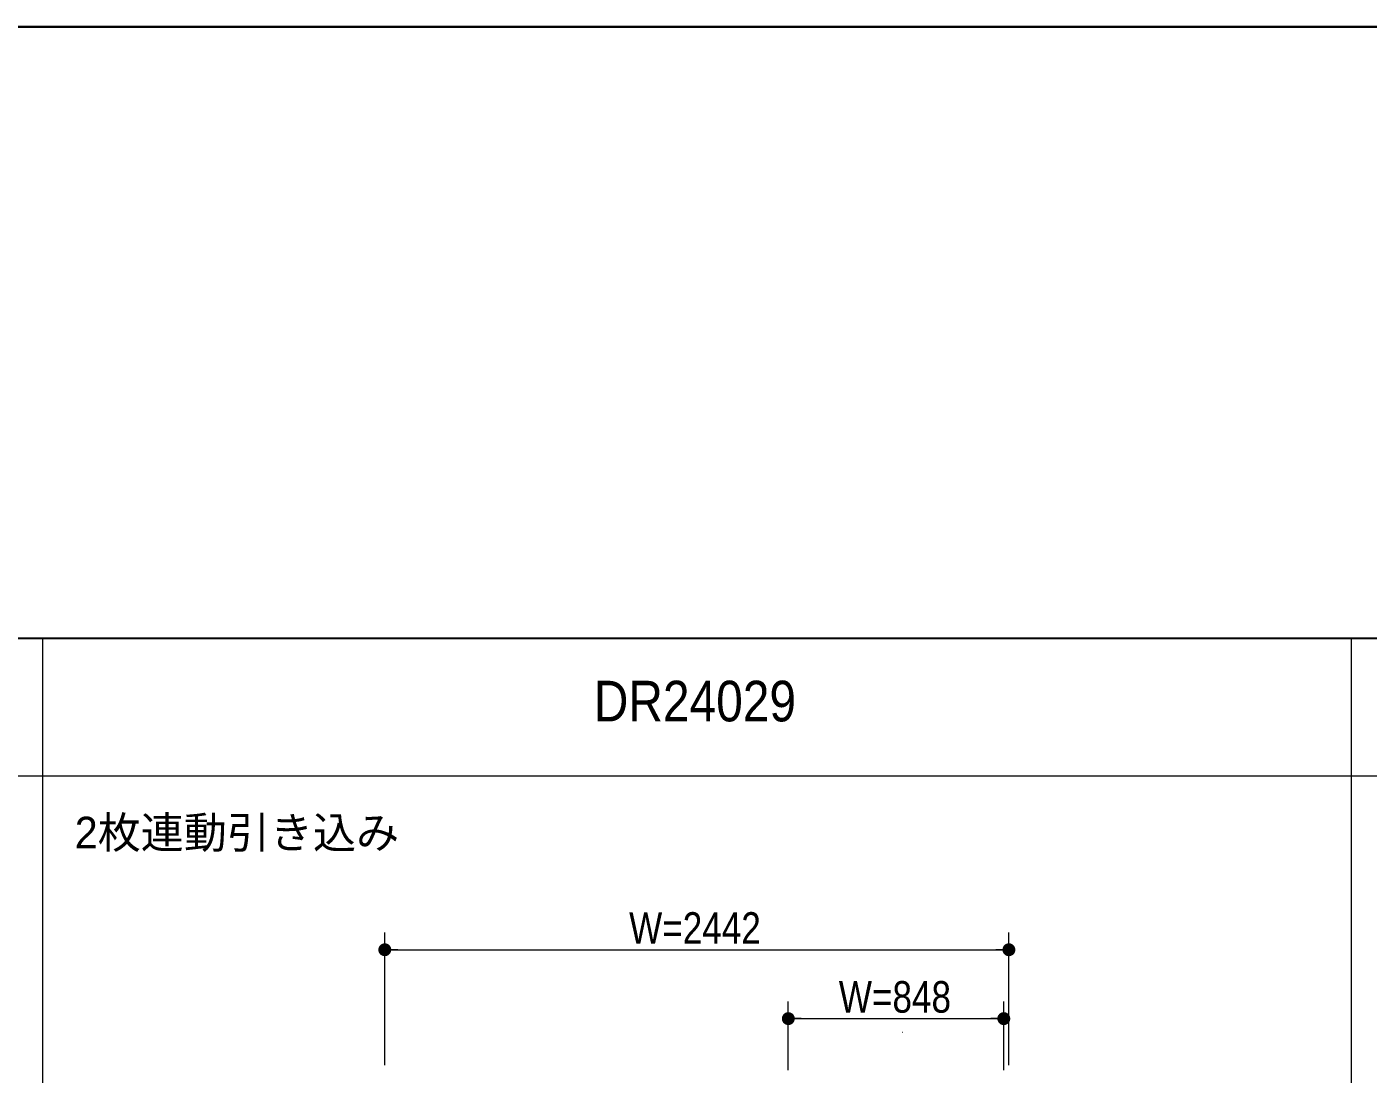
# Model space of a CAD drawing. Units: millimetres on the paper. Extents: x -303 to 303, y -152 to 152.
# Drawn here: x -128.3 to -50.4, y 77.7 to 138.5 of the extents above; entities that cross this region are included whole.
import ezdxf
from ezdxf.enums import TextEntityAlignment as Align

# ---------------------------------------------------------------- set-up
doc = ezdxf.new("R2010")
doc.units = ezdxf.units.MM
doc.header["$PDMODE"] = 32
doc.header["$PDSIZE"] = 0.5
doc.linetypes.add('USER2', pattern=[2.91, 1.76, -0.4, 0.35, -0.4])
for name, color, linetype, lineweight in [('0-0_1図面枠', 7, 'Continuous', 20), ('0-1_3一般', 7, 'Continuous', 15), ('0-2_2寸法-1', 7, 'Continuous', 15), ('0-3_0', 7, 'Continuous', 25)]:
    doc.layers.add(name, color=color, linetype=linetype, lineweight=lineweight)
doc.layers.add('0-4_Defpoints', color=7, linetype='Continuous')
doc.styles.add('ＭＳ Ｐゴシック', font='')
doc.styles.get('ＭＳ Ｐゴシック').set_extended_font_data('MS PGothic')

# ---------------------------------------------------------------- blocks, each defined once
blk = doc.blocks.new('グループ-2')
at = {"layer": '0-0_1図面枠', "lineweight": 35}
blk.add_lwpolyline([(-200, 138.5), (200, 138.5), (200, -138.5), (-200, -138.5)], close=True, dxfattribs=at)
blk = doc.blocks.new('図面枠')
at = {"layer": '0-0_1図面枠'}
blk.add_blockref('グループ-2', (0, 0), dxfattribs=at)
blk = doc.blocks.new('グループ-4')
at = {"layer": '0-1_3一般'}
for p, q in [((-38, 103), (-38, -107)), ((38, 103), (38, -107)), ((-190, 95), (190, 95))]:
    blk.add_line(p, q, dxfattribs=at)
at = {"layer": '0-1_3一般', "lineweight": 30}
blk.add_lwpolyline([(-190, 103), (190, 103), (190, -107), (-190, -107)], close=True, dxfattribs=at)
blk = doc.blocks.new('_Dot')
at = {"layer": '0-3_0'}
blk.add_line((-0.5, 0), (-1, 0), dxfattribs=at)
for points in [[(0, 0), (-0.5, 0), (-0.496, 0.063)], [(0, 0), (-0.496, -0.063), (-0.5, 0)], [(0, 0), (-0.496, 0.063), (-0.484, 0.124)], [(0, 0), (-0.484, -0.124), (-0.496, -0.063)], [(0, 0), (-0.484, 0.124), (-0.465, 0.184)], [(0, 0), (-0.465, -0.184), (-0.484, -0.124)], [(0, 0), (-0.465, 0.184), (-0.438, 0.241)], [(0, 0), (-0.438, -0.241), (-0.465, -0.184)], [(0, 0), (-0.438, 0.241), (-0.405, 0.294)], [(0, 0), (-0.405, -0.294), (-0.438, -0.241)], [(0, 0), (-0.405, 0.294), (-0.364, 0.342)], [(0, 0), (-0.364, -0.342), (-0.405, -0.294)], [(0, 0), (-0.364, 0.342), (-0.319, 0.385)], [(0, 0), (-0.319, -0.385), (-0.364, -0.342)], [(0, 0), (-0.319, 0.385), (-0.268, 0.422)], [(0, 0), (-0.268, -0.422), (-0.319, -0.385)], [(0, 0), (-0.268, 0.422), (-0.213, 0.452)], [(0, 0), (-0.213, -0.452), (-0.268, -0.422)], [(0, 0), (-0.213, 0.452), (-0.155, 0.476)], [(0, 0), (-0.155, -0.476), (-0.213, -0.452)], [(0, 0), (-0.155, 0.476), (-0.094, 0.491)], [(0, 0), (-0.094, -0.491), (-0.155, -0.476)], [(0, 0), (-0.094, 0.491), (-0.031, 0.499)], [(0, 0), (-0.031, -0.499), (-0.094, -0.491)], [(0, 0), (-0.031, 0.499), (0.031, 0.499)], [(0, 0), (0.031, -0.499), (-0.031, -0.499)], [(0, 0), (0.031, 0.499), (0.094, 0.491)], [(0, 0), (0.094, 0.491), (0.155, 0.476)], [(0, 0), (0.155, 0.476), (0.213, 0.452)], [(0, 0), (0.213, 0.452), (0.268, 0.422)], [(0, 0), (0.268, 0.422), (0.319, 0.385)], [(0, 0), (0.319, 0.385), (0.364, 0.342)], [(0, 0), (0.364, 0.342), (0.405, 0.294)], [(0, 0), (0.405, 0.294), (0.438, 0.241)], [(0, 0), (0.438, 0.241), (0.465, 0.184)], [(0, 0), (0.465, 0.184), (0.484, 0.124)], [(0, 0), (0.484, 0.124), (0.496, 0.063)], [(0, 0), (0.496, 0.063), (0.5, 0)], [(0, 0), (0.094, -0.491), (0.031, -0.499)], [(0, 0), (0.155, -0.476), (0.094, -0.491)], [(0, 0), (0.213, -0.452), (0.155, -0.476)], [(0, 0), (0.268, -0.422), (0.213, -0.452)], [(0, 0), (0.319, -0.385), (0.268, -0.422)], [(0, 0), (0.364, -0.342), (0.319, -0.385)], [(0, 0), (0.405, -0.294), (0.364, -0.342)], [(0, 0), (0.438, -0.241), (0.405, -0.294)], [(0, 0), (0.465, -0.184), (0.438, -0.241)], [(0, 0), (0.484, -0.124), (0.465, -0.184)], [(0, 0), (0.496, -0.063), (0.484, -0.124)], [(0, 0), (0.5, 0), (0.496, -0.063)]]:
    blk.add_solid(points, dxfattribs=at)

msp = doc.modelspace()

# ---------------------------------------------------------------- linework, layer by layer
at = {"layer": '0-1_3一般', "linetype": 'USER2'}
msp.add_line((-77.45, 80.119), (-77.44, 80.119), dxfattribs=at)
at = {"layer": '0-2_2寸法-1'}
for p, q in [((-107.496, 78.2), (-107.496, 85.902)), ((-71.254, 78.2), (-71.254, 85.902)), ((-106.746, 84.902), (-72.004, 84.902)), ((-84.063, 77.902), (-84.063, 81.902)), ((-71.551, 77.902), (-71.551, 81.902)), ((-83.312, 80.902), (-72.302, 80.902))]:
    msp.add_line(p, q, dxfattribs=at)
at = {"layer": '0-4_Defpoints'}
for p in [(-71.254, 84.902), (-71.551, 80.902)]:
    msp.add_point(p, dxfattribs=at)

# ---------------------------------------------------------------- block references
at = {"layer": '0-0_1図面枠'}
msp.add_blockref('図面枠', (-89.375, 0), dxfattribs=at)
at = {"layer": '0-1_3一般'}
msp.add_blockref('グループ-4', (-89.375, 0), dxfattribs=at)
at = {"layer": '0-2_2寸法-1', "xscale": 0.7503418, "yscale": 0.7503418, "rotation": 180}
for p in [(-107.496, 84.902), (-84.063, 80.902)]:
    msp.add_blockref('_Dot', p, dxfattribs=at)
at = {"layer": '0-2_2寸法-1', "xscale": 0.7503418, "yscale": 0.7503418}
for p in [(-71.254, 84.902), (-71.551, 80.902)]:
    msp.add_blockref('_Dot', p, dxfattribs=at)

# ---------------------------------------------------------------- texts
at = {"layer": '0-1_3一般', "style": 'ＭＳ Ｐゴシック', "width": 0.9}
msp.add_text('DR24029', height=2.361, dxfattribs=at).set_placement((-95.359, 97.454), align=Align.BOTTOM_LEFT)
at = {"layer": '0-1_3一般', "style": 'ＭＳ Ｐゴシック'}
msp.add_text('2枚連動引き込み', height=1.833, dxfattribs=at).set_placement((-125.5, 90.242), align=Align.BOTTOM_LEFT)
at = {"layer": '0-2_2寸法-1', "style": 'ＭＳ Ｐゴシック', "width": 0.85}
for s, p in [('W=2442', (-93.308, 84.699)), ('W=848', (-81.13, 80.699))]:
    msp.add_text(s, height=1.833, dxfattribs=at).set_placement(p, align=Align.BOTTOM_LEFT)

doc.saveas('drawing.dxf')
